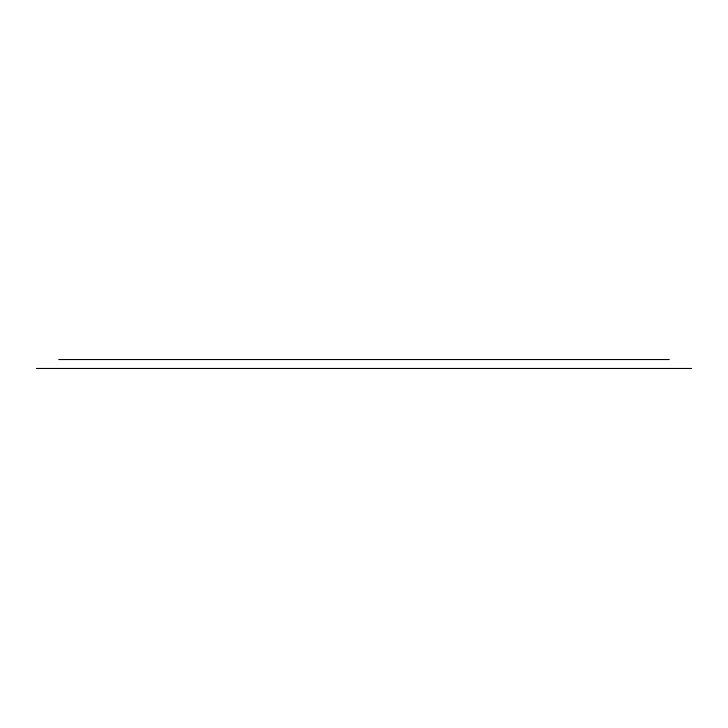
<?xml version="1.0" encoding="UTF-8"?>
<svg xmlns="http://www.w3.org/2000/svg" width="728" height="728" viewBox="0 0 728 728"><rect width="100%" height="100%" fill="white"/><g stroke="black" fill="none" stroke-linecap="round" stroke-linejoin="round"><path stroke-width="1.09" d="M58.74 359.532L669.26 359.532M36.4 368.468L691.6 368.468"/></g></svg>
